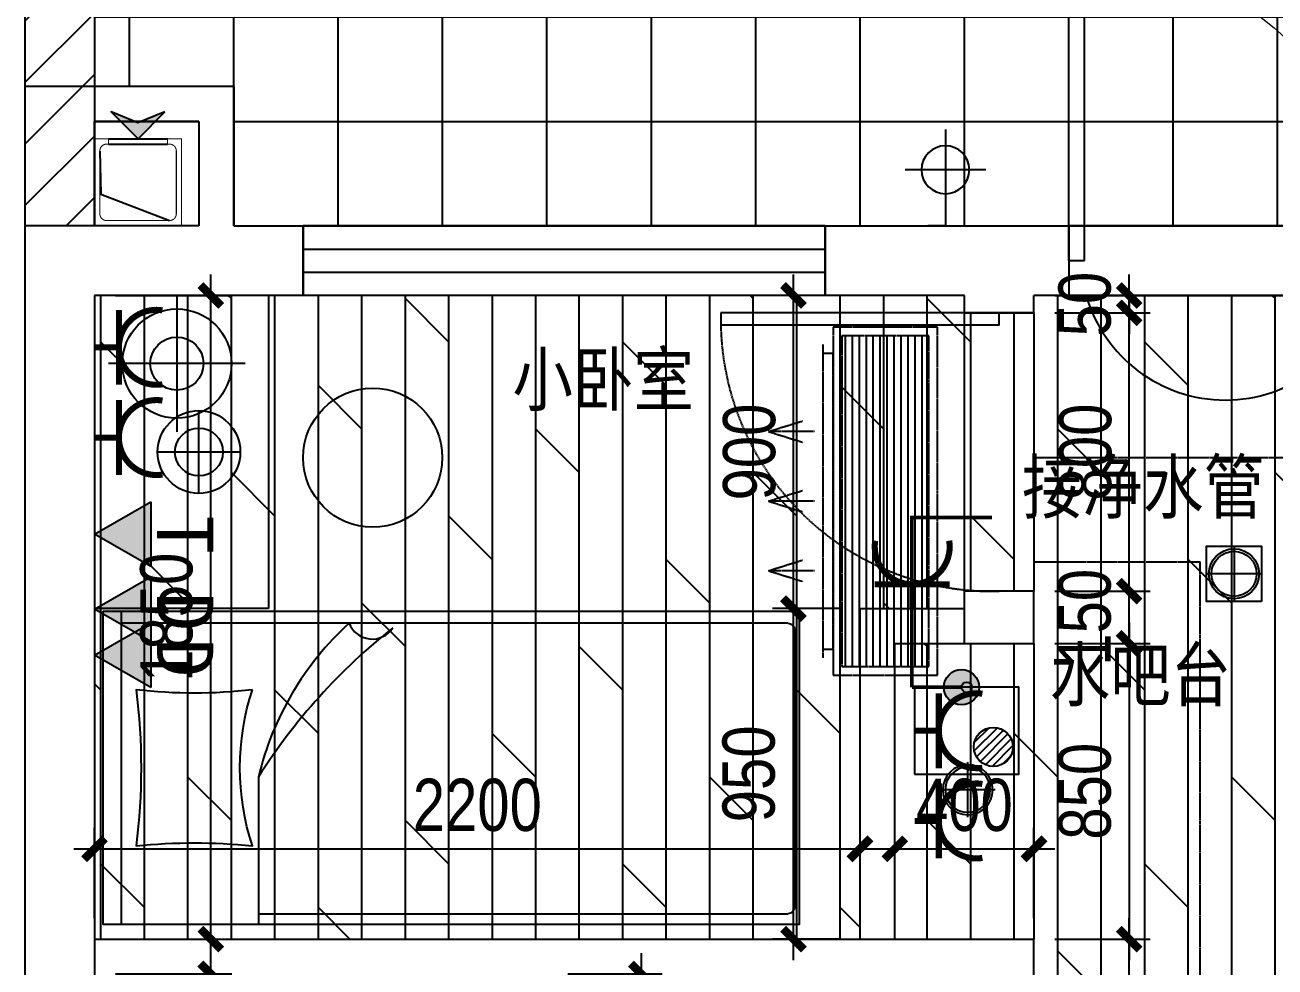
# Model space of a CAD drawing. Extents: x 160245 to 405305, y -111140 to 232735.
# Drawn here: x 270407 to 274000, y -98421 to -95713 of the extents above; entities that cross this region are included whole.
import ezdxf

# ---------------------------------------------------------------- set-up
doc = ezdxf.new("R2010")
doc.units = 0
doc.header["$LTSCALE"] = 10
doc.header["$MEASUREMENT"] = 0
doc.linetypes.add('DASH', pattern=[0.35, 0.25, -0.1])
doc.layers.get('Defpoints').update_dxf_attribs({"color": 229})
for name, color, linetype in [('C-ceiling 天花', 153, 'Continuous'), ('C-Light 灯具', 107, 'Continuous'), ('C-Lingt 落地灯 台灯', 107, 'Continuous'), ('Door 门', 107, 'Continuous'), ('P-floorpat地面', 8, 'Continuous'), ('P-Furniture 家具', 153, 'Continuous'), ('P-N wall 新建隔墙', 241, 'Continuous'), ('P-New Wall Size 隔墙尺寸', 8, 'Continuous'), ('P-O wall 原始墙体', 245, 'Continuous'), ('P-Stair 楼梯（原建筑设备）', 159, 'Continuous'), ('P-Text  平面文字', 9, 'Continuous'), ('P-window 窗', 107, 'Continuous'), ('PW01-POWERPOINT___DATAPOIN', 2, 'Continuous'), ('WALL', 9, 'Continuous'), ('Z-给排水', 6, 'Continuous'), ('插座说明', 2, 'Continuous'), ('空调', 145, 'DASH')]:
    doc.layers.add(name, color=color, linetype=linetype)
doc.styles.add('PDC DIM', font='PMingLiU-ExtB.ttf', dxfattribs={"width": 0.85})
doc.styles.add('黑体', font='simhei.ttf')
doc.dimstyles.new('PDC-A2', dxfattribs={"dimscale": 0, "dimtxt": 2.5, "dimasz": 1, "dimexe": 1, "dimexo": 1, "dimgap": 0.7, "dimtad": 1, "dimdec": 0, "dimtxsty": 'PDC DIM', "dimblk": 'ARCHTICK', "dimcen": 1, "dimdle": 1, "dimclrd": 8, "dimclre": 8, "dimclrt": 9, "dimadec": 0, "dimazin": 0, "dimtfac": 1, "dimtdec": 0, "dimtix": 1, "dimtmove": 2, "dimatfit": 3, "dimldrblk": 'PDC A2 T R', "dimfxl": 10, "dimfxlon": 1, "dimarcsym": 0})

# ---------------------------------------------------------------- blocks, each defined once
blk = doc.blocks.new('A$C7BB304D7')
blk.add_hatch(color=256).paths.add_polyline_path([(126.5, 77.4), (203.8, 0.2), (126.3, 31.7), (49.1, 0)])
at = {"linetype": 'DASH', "ltscale": 0.5}
for p, q in [((1.5, 330.2), (1.5, 30.2)), ((301.5, 330.2), (1.5, 330.2)), ((301.5, 30.2), (301.5, 330.2)), ((1.5, 30.2), (301.5, 30.2))]:
    blk.add_line(p, q, dxfattribs=at)
for p, q in [((41.5, 95.2), (211.5, 95.2)), ((41.5, 80.2), (211.5, 80.2))]:
    blk.add_line(p, q)
at = {"const_width": 3}
blk.add_lwpolyline([(1.5, 80.2), (1.5, 330.2), (251.5, 330.2), (251.5, 80.2), (211.5, 80.2), (211.5, 95.2), (216.5, 95.2, 0.414214), (236.5, 115.2), (236.5, 295.2, 0.414214), (216.5, 315.2), (36.5, 315.2, 0.414214), (16.5, 295.2), (16.5, 115.2, 0.414214), (36.5, 95.2), (41.5, 95.2), (41.5, 80.2)], format="xyb", close=True, dxfattribs=at)
blk.add_lwpolyline([(16.5, 115.2), (19.3, 239.2), (216.5, 315.2)])
blk.add_lwpolyline([(203.8, 2.9), (126.3, 34.4), (49.1, 2.7), (126.5, 80.2)], close=True)
blk = doc.blocks.new('$DorLib2D$00000001')
for p, q in [((0.45, 0.975), (0.5, 0.975)), ((0.45, 0), (0.45, 0.975)), ((0.5, 0), (0.5, 0.975)), ((0.5, 0), (0.45, 0))]:
    blk.add_line(p, q)
at = {"lineweight": 13}
blk.add_arc((0.475, 0), 0.975, 91.4693, 180, dxfattribs=at)
blk = doc.blocks.new('$WINLIB2D$00000001')
at = {"color": 0}
for points in [[(-0.5, 0.5), (-0.5, -0.5)], [(-0.5, 0.5), (0.5, 0.5)], [(0.5, -0.5), (0.5, 0.5)], [(0.5, 0.1667), (-0.5, 0.1667)], [(0.5, -0.1667), (-0.5, -0.1667)], [(-0.5, -0.5), (0.5, -0.5)]]:
    blk.add_lwpolyline(points, dxfattribs=at)
blk = doc.blocks.new('fffg')
blk.add_lwpolyline([(143.1, 669.9), (109, 669.9), (109, -130.1), (143.1, -130.1)], close=True)
at = {"color": 8, "linetype": 'DASH'}
blk.add_arc((123.2, -110.2), 780.4, 88.5421, 181.4579, dxfattribs=at)
blk = doc.blocks.new('_ArchTick')
at = {"color": 0, "linetype": 'ByBlock', "const_width": 0.4}
blk.add_lwpolyline([(-0.5, -0.5), (0.5, 0.5)], dxfattribs=at)
blk = doc.blocks.new('*D2225')
at = {"layer": 'Defpoints', "color": 0, "transparency": 16777216}
for p in [(270606.9, -98440.6), (270941, -98440.6), (270606.9, -100740.6)]:
    blk.add_point(p, dxfattribs=at)
at = {"layer": 'P-New Wall Size 隔墙尺寸', "color": 8, "lineweight": -2, "transparency": 16777216}
for p, q in [((270941, -100800.6), (270941, -98380.6)), ((270666.9, -98440.6), (271001, -98440.6)), ((270666.9, -100740.6), (271001, -100740.6))]:
    blk.add_line(p, q, dxfattribs=at)
at = {"layer": 'P-New Wall Size 隔墙尺寸', "color": 8, "lineweight": -2, "transparency": 16777216, "xscale": 60, "yscale": 60, "zscale": 60}
for p, rotation in [((270941, -98440.6), 90), ((270941, -100740.6), 270)]:
    blk.add_blockref('_ArchTick', p, dxfattribs=dict(at, rotation=rotation))
at = {"layer": 'P-New Wall Size 隔墙尺寸', "color": 9, "transparency": 16777216, "insert": (270815.5, -99590.6), "char_height": 150, "attachment_point": 5, "rotation": 90, "style": 'PDC DIM'}
blk.add_mtext('2300', dxfattribs=at)
blk = doc.blocks.new('PDC A2 T R')
at = {"color": 0, "linetype": 'ByBlock'}
blk.add_line((0, 0), (-2, 0), dxfattribs=at)
for points in [[(-2.147, 0.886), (-1.491, 1.345), (-0.6, 0), (0, 0)], [(-2.147, -0.886), (-1.491, -1.345), (-0.6, 0), (0, 0)]]:
    blk.add_solid(points, dxfattribs=at)
blk = doc.blocks.new('*D2226')
at = {"layer": 'Defpoints', "color": 0, "transparency": 16777216}
for p in [(270606.9, -96490.6), (270941, -96490.6), (270606.9, -98340.6)]:
    blk.add_point(p, dxfattribs=at)
at = {"layer": 'P-New Wall Size 隔墙尺寸', "color": 8, "lineweight": -2, "transparency": 16777216}
for p, q in [((270941, -98400.6), (270941, -96430.6)), ((270666.9, -96490.6), (271001, -96490.6)), ((270666.9, -98340.6), (271001, -98340.6))]:
    blk.add_line(p, q, dxfattribs=at)
at = {"layer": 'P-New Wall Size 隔墙尺寸', "color": 8, "lineweight": -2, "transparency": 16777216, "xscale": 60, "yscale": 60, "zscale": 60}
for p, rotation in [((270941, -96490.6), 90), ((270941, -98340.6), 270)]:
    blk.add_blockref('_ArchTick', p, dxfattribs=dict(at, rotation=rotation))
at = {"layer": 'P-New Wall Size 隔墙尺寸', "color": 9, "transparency": 16777216, "insert": (270814.1, -97415.6), "char_height": 150, "attachment_point": 5, "rotation": 90, "style": 'PDC DIM'}
blk.add_mtext('1850', dxfattribs=at)
blk = doc.blocks.new('*D2227')
at = {"layer": 'Defpoints', "color": 0, "transparency": 16777216}
for p in [(272806.9, -98081.1), (270606.9, -98340.6), (272806.9, -98340.6)]:
    blk.add_point(p, dxfattribs=at)
at = {"layer": 'P-New Wall Size 隔墙尺寸', "color": 8, "lineweight": -2, "transparency": 16777216}
for p, q in [((270606.9, -98280.6), (270606.9, -98021.1)), ((272806.9, -98280.6), (272806.9, -98021.1)), ((270546.9, -98081.1), (272866.9, -98081.1))]:
    blk.add_line(p, q, dxfattribs=at)
at = {"layer": 'P-New Wall Size 隔墙尺寸', "color": 8, "lineweight": -2, "transparency": 16777216, "xscale": 60, "yscale": 60, "zscale": 60, "rotation": 180}
blk.add_blockref('_ArchTick', (270606.9, -98081.1), dxfattribs=at)
at = {"layer": 'P-New Wall Size 隔墙尺寸', "color": 8, "lineweight": -2, "transparency": 16777216, "xscale": 60, "yscale": 60, "zscale": 60}
blk.add_blockref('_ArchTick', (272806.9, -98081.1), dxfattribs=at)
at = {"layer": 'P-New Wall Size 隔墙尺寸', "color": 9, "transparency": 16777216, "insert": (271706.9, -97955.6), "char_height": 150, "attachment_point": 5, "style": 'PDC DIM'}
blk.add_mtext('2200', dxfattribs=at)
blk = doc.blocks.new('*D2228')
at = {"layer": 'Defpoints', "color": 0, "transparency": 16777216}
for p in [(273306.9, -98081.1), (272906.9, -98340.6), (273306.9, -98340.6)]:
    blk.add_point(p, dxfattribs=at)
at = {"layer": 'P-New Wall Size 隔墙尺寸', "color": 8, "lineweight": -2, "transparency": 16777216}
for p, q in [((272906.9, -98280.6), (272906.9, -98021.1)), ((273306.9, -98280.6), (273306.9, -98021.1)), ((272846.9, -98081.1), (273366.9, -98081.1))]:
    blk.add_line(p, q, dxfattribs=at)
at = {"layer": 'P-New Wall Size 隔墙尺寸', "color": 8, "lineweight": -2, "transparency": 16777216, "xscale": 60, "yscale": 60, "zscale": 60, "rotation": 180}
blk.add_blockref('_ArchTick', (272906.9, -98081.1), dxfattribs=at)
at = {"layer": 'P-New Wall Size 隔墙尺寸', "color": 8, "lineweight": -2, "transparency": 16777216, "xscale": 60, "yscale": 60, "zscale": 60}
blk.add_blockref('_ArchTick', (273306.9, -98081.1), dxfattribs=at)
at = {"layer": 'P-New Wall Size 隔墙尺寸', "color": 9, "transparency": 16777216, "insert": (273106.9, -97955.6), "char_height": 150, "attachment_point": 5, "style": 'PDC DIM'}
blk.add_mtext('400', dxfattribs=at)
blk = doc.blocks.new('*D2233')
at = {"layer": 'Defpoints', "color": 0, "transparency": 16777216}
for p in [(271906.9, -98440.6), (272178.4, -98440.6), (271906.9, -99040.6)]:
    blk.add_point(p, dxfattribs=at)
at = {"layer": 'P-New Wall Size 隔墙尺寸', "color": 8, "lineweight": -2, "transparency": 16777216}
for p, q in [((272178.4, -99100.6), (272178.4, -98380.6)), ((271966.9, -98440.6), (272238.4, -98440.6)), ((271966.9, -99040.6), (272238.4, -99040.6))]:
    blk.add_line(p, q, dxfattribs=at)
at = {"layer": 'P-New Wall Size 隔墙尺寸', "color": 8, "lineweight": -2, "transparency": 16777216, "xscale": 60, "yscale": 60, "zscale": 60}
for p, rotation in [((272178.4, -98440.6), 90), ((272178.4, -99040.6), 270)]:
    blk.add_blockref('_ArchTick', p, dxfattribs=dict(at, rotation=rotation))
at = {"layer": 'P-New Wall Size 隔墙尺寸', "color": 9, "transparency": 16777216, "insert": (272051.9, -98740.6), "char_height": 150, "attachment_point": 5, "rotation": 90, "style": 'PDC DIM'}
blk.add_mtext('600', dxfattribs=at)
blk = doc.blocks.new('*D2236')
at = {"layer": 'Defpoints', "color": 0, "transparency": 16777216}
for p in [(273306.9, -98340.6), (273580.4, -98340.6), (273306.9, -99040.6)]:
    blk.add_point(p, dxfattribs=at)
at = {"layer": 'P-New Wall Size 隔墙尺寸', "color": 8, "lineweight": -2, "transparency": 16777216}
for p, q in [((273580.4, -99100.6), (273580.4, -98280.6)), ((273366.9, -98340.6), (273640.4, -98340.6)), ((273366.9, -99040.6), (273640.4, -99040.6))]:
    blk.add_line(p, q, dxfattribs=at)
at = {"layer": 'P-New Wall Size 隔墙尺寸', "color": 8, "lineweight": -2, "transparency": 16777216, "xscale": 60, "yscale": 60, "zscale": 60}
for p, rotation in [((273580.4, -98340.6), 90), ((273580.4, -99040.6), 270)]:
    blk.add_blockref('_ArchTick', p, dxfattribs=dict(at, rotation=rotation))
at = {"layer": 'P-New Wall Size 隔墙尺寸', "color": 9, "transparency": 16777216, "insert": (273454.9, -98690.6), "char_height": 150, "attachment_point": 5, "rotation": 90, "style": 'PDC DIM'}
blk.add_mtext('700', dxfattribs=at)
blk = doc.blocks.new('*D2237')
at = {"layer": 'Defpoints', "color": 0, "transparency": 16777216}
for p in [(273306.9, -97490.6), (273306.9, -98340.6), (273580.4, -98340.6)]:
    blk.add_point(p, dxfattribs=at)
at = {"layer": 'P-New Wall Size 隔墙尺寸', "color": 8, "lineweight": -2, "transparency": 16777216}
for p, q in [((273580.4, -97430.6), (273580.4, -98400.6)), ((273366.9, -97490.6), (273640.4, -97490.6)), ((273366.9, -98340.6), (273640.4, -98340.6))]:
    blk.add_line(p, q, dxfattribs=at)
at = {"layer": 'P-New Wall Size 隔墙尺寸', "color": 8, "lineweight": -2, "transparency": 16777216, "xscale": 60, "yscale": 60, "zscale": 60}
for p, rotation in [((273580.4, -97490.6), 90), ((273580.4, -98340.6), 270)]:
    blk.add_blockref('_ArchTick', p, dxfattribs=dict(at, rotation=rotation))
at = {"layer": 'P-New Wall Size 隔墙尺寸', "color": 9, "transparency": 16777216, "insert": (273453.4, -97915.6), "char_height": 150, "attachment_point": 5, "rotation": 90, "style": 'PDC DIM'}
blk.add_mtext('850', dxfattribs=at)
blk = doc.blocks.new('*D2238')
at = {"layer": 'Defpoints', "color": 0, "transparency": 16777216}
for p in [(273306.9, -97340.6), (273580.4, -97340.6), (273306.9, -97490.6)]:
    blk.add_point(p, dxfattribs=at)
at = {"layer": 'P-New Wall Size 隔墙尺寸', "color": 8, "lineweight": -2, "transparency": 16777216}
for p, q in [((273580.4, -97340.6), (273580.4, -97280.6)), ((273366.9, -97340.6), (273640.4, -97340.6)), ((273580.4, -97490.6), (273580.4, -97340.6)), ((273366.9, -97490.6), (273640.4, -97490.6)), ((273580.4, -97490.6), (273580.4, -97550.6))]:
    blk.add_line(p, q, dxfattribs=at)
at = {"layer": 'P-New Wall Size 隔墙尺寸', "color": 8, "lineweight": -2, "transparency": 16777216, "xscale": 60, "yscale": 60, "zscale": 60}
for p, rotation in [((273580.4, -97340.6), 270), ((273580.4, -97490.6), 90)]:
    blk.add_blockref('_ArchTick', p, dxfattribs=dict(at, rotation=rotation))
at = {"layer": 'P-New Wall Size 隔墙尺寸', "color": 9, "transparency": 16777216, "insert": (273453.4, -97415.6), "char_height": 150, "attachment_point": 5, "rotation": 90, "style": 'PDC DIM'}
blk.add_mtext('150', dxfattribs=at)
blk = doc.blocks.new('*D2239')
at = {"layer": 'Defpoints', "color": 0, "transparency": 16777216}
for p in [(273306.9, -96540.6), (273580.4, -96540.6), (273306.9, -97340.6)]:
    blk.add_point(p, dxfattribs=at)
at = {"layer": 'P-New Wall Size 隔墙尺寸', "color": 8, "lineweight": -2, "transparency": 16777216}
for p, q in [((273580.4, -97400.6), (273580.4, -96480.6)), ((273366.9, -96540.6), (273640.4, -96540.6)), ((273366.9, -97340.6), (273640.4, -97340.6))]:
    blk.add_line(p, q, dxfattribs=at)
at = {"layer": 'P-New Wall Size 隔墙尺寸', "color": 8, "lineweight": -2, "transparency": 16777216, "xscale": 60, "yscale": 60, "zscale": 60}
for p, rotation in [((273580.4, -96540.6), 90), ((273580.4, -97340.6), 270)]:
    blk.add_blockref('_ArchTick', p, dxfattribs=dict(at, rotation=rotation))
at = {"layer": 'P-New Wall Size 隔墙尺寸', "color": 9, "transparency": 16777216, "insert": (273454.9, -96940.6), "char_height": 150, "attachment_point": 5, "rotation": 90, "style": 'PDC DIM'}
blk.add_mtext('800', dxfattribs=at)
blk = doc.blocks.new('*D2240')
at = {"layer": 'Defpoints', "color": 0, "transparency": 16777216}
for p in [(273306.9, -96490.6), (273306.9, -96540.6), (273580.4, -96540.6)]:
    blk.add_point(p, dxfattribs=at)
at = {"layer": 'P-New Wall Size 隔墙尺寸', "color": 8, "lineweight": -2, "transparency": 16777216}
for p, q in [((273580.4, -96490.6), (273580.4, -96430.6)), ((273366.9, -96490.6), (273640.4, -96490.6)), ((273580.4, -96490.6), (273580.4, -96540.6)), ((273366.9, -96540.6), (273640.4, -96540.6)), ((273580.4, -96540.6), (273580.4, -96600.6))]:
    blk.add_line(p, q, dxfattribs=at)
at = {"layer": 'P-New Wall Size 隔墙尺寸', "color": 8, "lineweight": -2, "transparency": 16777216, "xscale": 60, "yscale": 60, "zscale": 60}
for p, rotation in [((273580.4, -96490.6), 270), ((273580.4, -96540.6), 90)]:
    blk.add_blockref('_ArchTick', p, dxfattribs=dict(at, rotation=rotation))
at = {"layer": 'P-New Wall Size 隔墙尺寸', "color": 9, "transparency": 16777216, "insert": (273453.4, -96515.6), "char_height": 150, "attachment_point": 5, "rotation": 90, "style": 'PDC DIM'}
blk.add_mtext('50', dxfattribs=at)
blk = doc.blocks.new('*D2241')
at = {"layer": 'Defpoints', "color": 0, "transparency": 16777216}
for p in [(272615.6, -97390.6), (272806.9, -97390.6), (272806.9, -98340.6)]:
    blk.add_point(p, dxfattribs=at)
at = {"layer": 'P-New Wall Size 隔墙尺寸', "color": 8, "lineweight": -2, "transparency": 16777216}
for p, q in [((272615.6, -98400.6), (272615.6, -97330.6)), ((272746.9, -97390.6), (272555.6, -97390.6)), ((272746.9, -98340.6), (272555.6, -98340.6))]:
    blk.add_line(p, q, dxfattribs=at)
at = {"layer": 'P-New Wall Size 隔墙尺寸', "color": 8, "lineweight": -2, "transparency": 16777216, "xscale": 60, "yscale": 60, "zscale": 60}
for p, rotation in [((272615.6, -97390.6), 90), ((272615.6, -98340.6), 270)]:
    blk.add_blockref('_ArchTick', p, dxfattribs=dict(at, rotation=rotation))
at = {"layer": 'P-New Wall Size 隔墙尺寸', "color": 9, "transparency": 16777216, "insert": (272487.7, -97865.6), "char_height": 150, "attachment_point": 5, "rotation": 90, "style": 'PDC DIM'}
blk.add_mtext('950', dxfattribs=at)
blk = doc.blocks.new('*D2242')
at = {"layer": 'Defpoints', "color": 0, "transparency": 16777216}
for p in [(272615.6, -96490.6), (272806.9, -96490.6), (272806.9, -97390.6)]:
    blk.add_point(p, dxfattribs=at)
at = {"layer": 'P-New Wall Size 隔墙尺寸', "color": 8, "lineweight": -2, "transparency": 16777216}
for p, q in [((272615.6, -97450.6), (272615.6, -96430.6)), ((272746.9, -96490.6), (272555.6, -96490.6)), ((272746.9, -97390.6), (272555.6, -97390.6))]:
    blk.add_line(p, q, dxfattribs=at)
at = {"layer": 'P-New Wall Size 隔墙尺寸', "color": 8, "lineweight": -2, "transparency": 16777216, "xscale": 60, "yscale": 60, "zscale": 60}
for p, rotation in [((272615.6, -96490.6), 90), ((272615.6, -97390.6), 270)]:
    blk.add_blockref('_ArchTick', p, dxfattribs=dict(at, rotation=rotation))
at = {"layer": 'P-New Wall Size 隔墙尺寸', "color": 9, "transparency": 16777216, "insert": (272489.1, -96940.6), "char_height": 150, "attachment_point": 5, "rotation": 90, "style": 'PDC DIM'}
blk.add_mtext('900', dxfattribs=at)
blk = doc.blocks.new('ceiling light100')
for p, q in [((0, -26.4), (0, 26.4)), ((-26.4, 0), (26.4, 0))]:
    blk.add_line(p, q)
blk.add_lwpolyline([(-26.4, 26.4), (26.4, 26.4), (26.4, -26.4), (-26.4, -26.4)], close=True)
for radius in [24, 21.6]:
    blk.add_circle((0, 0), radius)
blk = doc.blocks.new('ccc')
at = {"const_width": 15}
for points in [[(382762, 218738.5), (382762, 218798.5)], [(382854.5, 218738.5), (382669.5, 218738.5)]]:
    blk.add_lwpolyline(points, dxfattribs=at)
blk.add_lwpolyline([(382670.7, 218631, -0.040743), (382669.5, 218646, -1), (382854.5, 218646, -0.040743), (382853.2, 218631, -0.040743)], format="xyb", dxfattribs=at)
blk = doc.blocks.new('065406')
blk.add_hatch(color=256).paths.add_polyline_path([(1093513.7, 399104.5), (1093473.7, 399035.2), (1093553.7, 399035.2)])
for p, q in [((1093513.7, 399104.5), (1093473.7, 399035.2)), ((1093553.7, 399035.2), (1093513.7, 399104.5)), ((1093473.7, 399035.2), (1093553.7, 399035.2))]:
    blk.add_line(p, q)
blk = doc.blocks.new('A$C0A7066EA')
at = {"layer": 'PW01-POWERPOINT___DATAPOIN', "linetype": 'ByBlock', "xscale": -1.293600001190498, "yscale": 1.293599999326034, "zscale": 1.2936, "rotation": 180}
blk.add_blockref('065406', (-1414517.6, 516281.6), dxfattribs=at)
at = {"layer": 'PW01-POWERPOINT___DATAPOIN', "linetype": 'ByBlock', "style": '黑体'}
blk.add_text('T', height=90, dxfattribs=at).set_placement((21.9, 99.8))
blk = doc.blocks.new('A$C26F260E4')
at = {"layer": 'PW01-POWERPOINT___DATAPOIN', "linetype": 'ByBlock', "xscale": -1.293600001190498, "yscale": 1.293599999326034, "zscale": 1.2936, "rotation": 180}
blk.add_blockref('065406', (-1414517.6, 516281.6), dxfattribs=at)
at = {"layer": 'PW01-POWERPOINT___DATAPOIN', "linetype": 'ByBlock', "style": '黑体'}
blk.add_text('D', height=90, dxfattribs=at).set_placement((24.9, 99.5))
blk = doc.blocks.new('E-WS1')
for p, q in [((143.2, 102.9), (143.2, -102.9)), ((0, 0), (0, 45.1)), ((0, 0), (0, -45.1)), ((0, 0), (0, -45.1)), ((82, 0), (0, 0)), ((246.1, 0), (40.3, 0))]:
    blk.add_line(p, q)
blk.add_circle((143.2, 0), 61.2)
blk = doc.blocks.new('232')
for points in [[(4141.589, 136.184), (4141.59, 138.824)], [(4140.269, 137.504), (4142.909, 137.504)]]:
    blk.add_lwpolyline(points)
for radius in [1.2, 1.08]:
    blk.add_circle((4141.589, 137.504), radius)
blk = doc.blocks.new('A$C6157208D')
h = blk.add_hatch()
h.set_pattern_fill('_USER', color=8, scale=20, style=0, pattern_type=0)
h.set_pattern_definition([(0, (-4444.043, -4094.849), (0, 20), [])])
h.paths.add_polyline_path([(25, 25), (25, 275), (975, 275), (975, 25)])
for points in [[(0, 0), (0, 300), (1000, 300), (1000, 0)], [(25, 25), (25, 275), (975, 275), (975, 25)]]:
    blk.add_lwpolyline(points, close=True)
blk = doc.blocks.new('A$C50F47628')
for p, q in [((425, 30), (-425, 30)), ((-425, 0), (-425, 30)), ((425, 0), (425, 30)), ((-450, 0), (450, 0)), ((-200, -23.6), (-200, -155.9)), ((0, -23.6), (0, -155.9)), ((200, -23.6), (200, -155.9)), ((-200, -155.9), (-230.6, -58.2)), ((-200, -155.9), (-169.4, -58.2)), ((0, -155.9), (-30.6, -58.2)), ((0, -155.9), (30.6, -58.2)), ((200, -155.9), (169.4, -58.2)), ((200, -155.9), (230.6, -58.2))]:
    blk.add_line(p, q)

msp = doc.modelspace()

# ---------------------------------------------------------------- hatches: boundary and pattern name
at = {"layer": 'P-floorpat地面'}
h = msp.add_hatch(dxfattribs=at)
h.set_pattern_fill('_USER', color=250, scale=300, double=1, pattern_type=0)
h.set_pattern_definition([(0, (271006.93, -96290.64), (0, 300), []), (90, (271006.93, -96290.64), (-300, 2e-14), [])])
h.paths.add_polyline_path([(278206.9, -93490.6), (274506.9, -93490.6), (274506.9, -94990.6), (270606.9, -94990.6), (270606.9, -95890.6), (271006.9, -95890.6), (271006.9, -96290.6), (271206.9, -96290.6), (272706.9, -96290.6), (273206.9, -96290.6), (273406.9, -96290.6), (274306.9, -96290.6), (276406.9, -96290.6), (276606.9, -96290.6), (277506.9, -96290.6), (278206.9, -96290.6), (278206.9, -95590.6)])
h = msp.add_hatch(dxfattribs=at)
h.set_pattern_fill('DOLMIT', color=250, scale=500, angle=90)
h.paths.add_polyline_path([(275756.9, -99490.6), (274556.9, -99490.6), (274556.9, -99590.6), (274456.9, -99590.6), (274456.9, -99490.6), (274456.9, -99290.6), (274796.9, -99290.6), (274796.9, -98490.6), (274456.9, -98490.6), (274456.9, -97340.6), (274306.9, -97340.6), (274306.9, -96490.6), (273406.9, -96490.6), (273306.9, -96490.6), (273306.9, -96540.6), (273106.9, -96540.6), (273106.9, -96490.6), (272706.9, -96490.6), (271206.9, -96490.6), (271006.9, -96490.6), (270606.9, -96490.6), (270606.9, -98090.6), (270606.9, -98340.6), (272806.9, -98340.6), (272806.9, -97390.6), (273106.9, -97390.6), (273106.9, -97340.6), (273306.9, -97340.6), (273306.9, -97490.6), (273106.9, -97490.6), (272906.9, -97490.6), (272906.9, -98340.6), (273206.9, -98340.6), (273306.9, -98340.6), (273306.9, -99040.6), (273306.9, -99940.6), (273306.9, -100740.6), (273556.9, -100740.6), (273556.9, -100840.6), (270606.9, -100840.6), (270606.9, -101990.6), (271306.9, -101990.6), (271306.9, -102190.6), (270606.9, -102190.6), (270606.9, -103790.6), (271406.9, -103790.6), (273506.9, -103790.6), (274456.9, -103790.6), (274456.9, -100840.6), (274356.9, -100840.6), (274356.9, -100740.6), (274456.9, -100740.6), (274456.9, -100390.6), (274556.9, -100390.6), (274556.9, -103790.6), (274706.9, -103790.6), (277406.9, -103790.6), (278206.9, -103790.6), (278206.9, -100590.6), (277381.9, -100590.6), (277381.9, -100490.6), (278206.9, -100490.6), (278206.9, -99490.6), (277406.9, -99490.6), (276606.9, -99490.6), (276506.9, -99490.6), (275856.9, -99490.6), (275856.9, -100490.6), (276581.9, -100490.6), (276581.9, -100590.6), (275756.9, -100590.6)])
at = {"layer": 'P-O wall 原始墙体'}
h = msp.add_hatch(dxfattribs=at)
h.set_pattern_fill('普通砖', color=256, scale=50, style=0)
h.set_pattern_definition([(45, (59491.28, 89.76), (-88.38838, 88.38838), [])])
h.paths.add_polyline_path([(270406.9, -94790.6), (270406.9, -96290.6), (270606.9, -96290.6), (270606.9, -94790.6)])
at = {"layer": 'Z-给排水', "linetype": 'ByBlock', "lineweight": -2}
h = msp.add_hatch(color=256, dxfattribs=at)
edge = h.paths.add_edge_path()
edge.add_arc((273098.5, -97616.6), 50.6, 0, 360)
h = msp.add_hatch(dxfattribs=at)
h.set_pattern_fill('_USER', color=256, scale=16.875, angle=45, style=0, pattern_type=0)
h.set_pattern_definition([(45, (265511.442, -604127.381), (-11.93242693, 11.93242693), [])])
edge = h.paths.add_edge_path()
edge.add_arc((273190.2, -97788.1), 56.2, 0, 360)

# ---------------------------------------------------------------- linework, layer by layer
at = {"layer": 'C-ceiling 天花'}
msp.add_line((273306.9, -97490.6), (273306.9, -98340.6), dxfattribs=at)
for points in [[(273406.9, -96490.6), (274306.9, -96490.6), (274306.9, -96290.6), (273406.9, -96290.6)], [(273306.9, -97340.6), (273106.9, -97340.6), (273106.9, -96540.6), (273306.9, -96540.6)]]:
    msp.add_lwpolyline(points, close=True, dxfattribs=at)
at = {"layer": 'C-Light 灯具'}
for p, q in [((270906.9, -97056.4), (270906.9, -96824.9)), ((270838, -96940.6), (270788, -96940.6)), ((271022.7, -96940.6), (270791.2, -96940.6))]:
    msp.add_line(p, q, dxfattribs=at)
for radius in [118.9, 68.9]:
    msp.add_circle((270906.9, -96940.6), radius, dxfattribs=at)
at = {"layer": 'P-Furniture 家具', "color": 8}
for p, q in [((270843.5, -96490.1), (270843.5, -96882.9)), ((271039.9, -96686.5), (270647.1, -96686.5)), ((272599.7, -97432.6), (270684.3, -97432.6)), ((272619.7, -98243.5), (272619.7, -97456.6)), ((271078.3, -97874.3), (271078.3, -98298.5)), ((271078.3, -98267.5), (272599.7, -98267.5))]:
    msp.add_line(p, q, dxfattribs=at)
at = {"layer": 'P-Furniture 家具'}
for p, q in [((271106.9, -96490.6), (271106.9, -97390.6)), ((271106.9, -97390.6), (270606.9, -97390.6)), ((270684.3, -98298.5), (270684.3, -97398.5)), ((273306.9, -97490.6), (273306.9, -98340.6))]:
    msp.add_line(p, q, dxfattribs=at)
for points in [[(270631.9, -97398.5), (272631.9, -97398.5), (272631.9, -98298.5), (270631.9, -98298.5)], [(272963.5, -97866.6), (273263.5, -97866.6), (273263.5, -97616.6), (272963.5, -97616.6)]]:
    msp.add_lwpolyline(points, close=True, dxfattribs=at)
at = {"layer": 'P-Furniture 家具', "color": 8}
msp.add_lwpolyline([(271060.4, -97623.9, -0.058596), (270726.3, -97623.9, -0.062971), (270726.3, -98072.5, -0.052163), (271060.4, -98072.5, -0.158944)], format="xyb", close=True, dxfattribs=at)
for centre, radius in [((270843.5, -96686.5), 157), ((270843.5, -96686.5), 76.4), ((271406.3, -96956.8), 200)]:
    msp.add_circle(centre, radius, dxfattribs=at)
at = {"layer": 'P-Furniture 家具'}
msp.add_circle((273113.5, -97616.6), 15, dxfattribs=at)
at = {"layer": 'P-Furniture 家具', "color": 8}
for centre, radius, start, end in [((271923.3, -98074.8), 868.5, 132.3133, 166.6516), ((271404.8, -97407.1), 71, 201.0659, 326.8343), ((272525.3, -98790.1), 1712.5, 128.287, 147.6721)]:
    msp.add_arc(centre, radius, start, end, dxfattribs=at)
at = {"layer": 'P-Furniture 家具', "color": 8, "extrusion": (0, 0, -1)}
for centre, start_param, end_param in [((272599.7, -97456.6), 0, 1.570796), ((272599.7, -98243.5), 1.570796, 3.141593)]:
    msp.add_ellipse(centre, major_axis=(0, 24), ratio=0.833333, start_param=start_param, end_param=end_param, dxfattribs=at)
at = {"layer": 'P-N wall 新建隔墙'}
for p, q in [((272806.9, -98340.6), (272806.9, -97390.6)), ((272806.9, -97390.6), (273106.9, -97390.6)), ((272906.9, -98340.6), (272906.9, -97490.6)), ((272906.9, -97490.6), (273106.9, -97490.6)), ((270606.9, -98340.6), (273206.9, -98340.6)), ((273206.9, -98340.6), (273306.9, -98340.6)), ((273306.9, -99040.6), (273306.9, -98340.6))]:
    msp.add_line(p, q, dxfattribs=at)
at = {"layer": 'P-O wall 原始墙体'}
for p, q in [((270406.9, -94790.6), (270406.9, -96290.6)), ((270606.9, -94790.6), (270606.9, -96290.6)), ((271006.9, -95890.6), (270406.9, -95890.6)), ((271006.9, -95890.6), (271006.9, -96290.6)), ((270906.9, -95990.6), (270606.9, -95990.6)), ((270906.9, -95990.6), (270906.9, -96290.6)), ((270406.9, -96290.6), (270406.9, -98190.6)), ((270606.9, -96290.6), (270406.9, -96290.6)), ((270906.9, -96290.6), (270606.9, -96290.6)), ((271006.9, -96290.6), (271206.9, -96290.6)), ((271206.9, -96290.6), (271206.9, -96490.6)), ((272706.9, -96490.6), (272706.9, -96290.6)), ((272706.9, -96290.6), (273206.9, -96290.6)), ((273206.9, -96290.6), (273406.9, -96290.6)), ((273406.9, -96290.6), (273406.9, -96490.6)), ((270606.9, -96490.6), (270606.9, -98090.6)), ((271006.9, -96490.6), (270606.9, -96490.6)), ((271206.9, -96490.6), (271006.9, -96490.6)), ((273106.9, -96490.6), (272706.9, -96490.6)), ((273106.9, -96540.6), (273106.9, -96490.6)), ((273406.9, -96490.6), (273306.9, -96490.6)), ((273306.9, -96540.6), (273306.9, -96490.6)), ((273306.9, -96540.6), (273106.9, -96540.6)), ((273306.9, -97340.6), (273106.9, -97340.6)), ((273106.9, -97490.6), (273106.9, -97340.6)), ((273306.9, -97490.6), (273306.9, -97340.6)), ((273106.9, -97490.6), (273306.9, -97490.6)), ((270606.9, -98090.6), (270606.9, -99490.6)), ((270406.9, -98190.6), (270406.9, -99490.6))]:
    msp.add_line(p, q, dxfattribs=at)
at = {"layer": 'P-Stair 楼梯（原建筑设备）'}
for p, q in [((274306.9, -96290.6), (273406.9, -96290.6)), ((274306.9, -96490.6), (273406.9, -96490.6))]:
    msp.add_line(p, q, dxfattribs=at)
msp.add_arc((273856.9, -96375), 416.4, 196.1226, 343.8774, dxfattribs=at)
at = {"layer": 'WALL'}
msp.add_line((270606.9, -95990.6), (270606.9, -96290.6), dxfattribs=at)
at = {"layer": 'Z-给排水', "color": 6, "linetype": 'ByBlock', "lineweight": -2, "const_width": 10}
for points in [[(272955.9, -97616.6), (272955.9, -97128.7), (273185.8, -97128.7)], [(273098.5, -97616.6), (272955.9, -97616.6)]]:
    msp.add_lwpolyline(points, dxfattribs=at)
at = {"layer": 'Z-给排水', "linetype": 'ByBlock', "lineweight": -2}
for centre, radius in [((273098.5, -97616.6), 50.6), ((273190.2, -97788.1), 56.2)]:
    msp.add_circle(centre, radius, dxfattribs=at)
at = {"layer": '空调', "color": 250}
for p, q in [((273306.9, -96956.4), (274084.8, -96956.4)), ((273306.9, -97256.4), (273784.8, -97256.4)), ((273784.8, -100740.6), (273784.8, -97256.4))]:
    msp.add_line(p, q, dxfattribs=at)

# ---------------------------------------------------------------- block references
at = {"layer": 'C-Light 灯具', "xscale": 3.00000018821085, "yscale": 3.00000018821085, "zscale": 3.00000018821085, "rotation": 180.020297833377}
msp.add_blockref('ceiling light100', (273881.9, -97290.6), dxfattribs=at)
at = {"layer": 'C-Light 灯具', "xscale": -60.00000000000004, "yscale": 60.00000000000004, "zscale": 60.00000000000004}
msp.add_blockref('232', (521611.9, -106161.5), dxfattribs=at)
at = {"layer": 'C-Lingt 落地灯 台灯', "xscale": -1.125000000004093, "yscale": 1.125000000004093, "zscale": 1.125000000004093, "rotation": 270}
msp.add_blockref('E-WS1', (273052.3, -96290.6), dxfattribs=at)
at = {"layer": 'Door 门', "extrusion": (0, 0, -1), "xscale": 900, "yscale": 900, "zscale": -900}
msp.add_blockref('$DorLib2D$00000001', (-273856.9, -96390.6), dxfattribs=at)
at = {"layer": 'Door 门', "rotation": 90.00000000000001}
msp.add_blockref('fffg', (273076.8, -96683.7), dxfattribs=at)
at = {"layer": 'P-O wall 原始墙体', "extrusion": (0, 0, -1), "zscale": -1, "rotation": 180}
msp.add_blockref('A$C7BB304D7', (-270605.4, -95960.4), dxfattribs=at)
at = {"layer": 'P-window 窗', "extrusion": (0, 0, -1), "xscale": 1500, "yscale": 200, "zscale": -1500}
msp.add_blockref('$WINLIB2D$00000001', (-271956.9, -96390.6), dxfattribs=at)
at = {"layer": '插座说明', "linetype": 'ByBlock', "yscale": 1.164240001126018, "zscale": 1.164240001126018}
for p, xscale, rotation in [((525340.9, -542266.6), 1.164240001126018, 89.99999999999999), ((525340.9, -542525.9), 1.164240001126018, 89.99999999999999), ((-172669.9, 157343.4), -1.164240001126018, 180), ((527697.5, -543368.4), 1.164240001126018, 89.99999999999999), ((527697.5, -543627.7), 1.164240001126018, 89.99999999999999)]:
    msp.add_blockref('ccc', p, dxfattribs=dict(at, xscale=xscale, rotation=rotation))
at = {"layer": '插座说明', "xscale": 1.79999999998472, "yscale": 1.79999999998472, "zscale": 1.79999999998472, "rotation": 270}
for name, p in [('A$C0A7066EA', (270606.9, -97083.6)), ('A$C26F260E4', (270606.9, -97299)), ('A$C26F260E4', (270606.9, -97431.6))]:
    msp.add_blockref(name, p, dxfattribs=at)
at = {"layer": '空调', "xscale": -1, "rotation": 270}
msp.add_blockref('A$C6157208D', (272729.8, -97581.8), dxfattribs=at)
at = {"layer": '空调', "rotation": 270}
msp.add_blockref('A$C50F47628', (272699.8, -97081.8), dxfattribs=at)

# ---------------------------------------------------------------- texts
at = {"layer": 'P-Text  平面文字', "insert": (271807.9, -96656.6), "char_height": 150, "width": 893.426, "attachment_point": 1, "style": 'PDC DIM'}
msp.add_mtext('小卧室', dxfattribs=at)
at = {"layer": 'P-Text  平面文字', "insert": (273351.9, -97505.4), "char_height": 150, "attachment_point": 1, "style": 'PDC DIM'}
msp.add_mtext_dynamic_manual_height_columns('水吧台', width=893.426, gutter_width=1750, heights=[0], dxfattribs=at)
at = {"layer": 'Z-给排水', "color": 6, "linetype": 'ByBlock', "lineweight": -2, "insert": (273272.5, -96966), "char_height": 150, "attachment_point": 1, "style": 'PDC DIM'}
msp.add_mtext_dynamic_manual_height_columns('{\\fPMingLiU|b0|i0|c134|p18;接净水管}', width=893.426, gutter_width=1750, heights=[0], dxfattribs=at)

# ---------------------------------------------------------------- dimensions: what is measured, and where the dimension line sits
at = {"layer": 'P-New Wall Size 隔墙尺寸'}
for base, p1, p2, picture, middle in [((273580.4, -96540.6), (273306.9, -96490.6), (273306.9, -96540.6), '*D2240', (273453.4, -96515.6)), ((270941, -96490.6), (270606.9, -98340.6), (270606.9, -96490.6), '*D2226', (270814.1, -97415.6)), ((272615.6, -96490.6), (272806.9, -97390.6), (272806.9, -96490.6), '*D2242', (272489.1, -96940.6)), ((273580.4, -96540.6), (273306.9, -97340.6), (273306.9, -96540.6), '*D2239', (273454.9, -96940.6)), ((273580.4, -97340.6), (273306.9, -97490.6), (273306.9, -97340.6), '*D2238', (273453.4, -97415.6)), ((272615.6, -97390.6), (272806.9, -98340.6), (272806.9, -97390.6), '*D2241', (272487.7, -97865.6)), ((273580.4, -98340.6), (273306.9, -97490.6), (273306.9, -98340.6), '*D2237', (273453.4, -97915.6)), ((273580.4, -98340.6), (273306.9, -99040.6), (273306.9, -98340.6), '*D2236', (273454.9, -98690.6)), ((270941, -98440.6), (270606.9, -100740.6), (270606.9, -98440.6), '*D2225', (270815.5, -99590.6)), ((272178.4, -98440.6), (271906.9, -99040.6), (271906.9, -98440.6), '*D2233', (272051.9, -98740.6))]:
    dim = msp.add_linear_dim(base=base, p1=p1, p2=p2, angle=90, dimstyle='PDC-A2', override={"dimscale": 60}, dxfattribs=at)
    dim.commit()
    dim.dimension.update_dxf_attribs({"geometry": picture, "text_midpoint": middle})
for base, p1, p2, picture, middle in [((272806.9, -98081.1), (270606.9, -98340.6), (272806.9, -98340.6), '*D2227', (271706.9, -97955.6)), ((273306.9, -98081.1), (272906.9, -98340.6), (273306.9, -98340.6), '*D2228', (273106.9, -97955.6))]:
    dim = msp.add_linear_dim(base=base, p1=p1, p2=p2, dimstyle='PDC-A2', override={"dimscale": 60}, dxfattribs=at)
    dim.commit()
    dim.dimension.update_dxf_attribs({"geometry": picture, "text_midpoint": middle})

doc.saveas('drawing.dxf')
